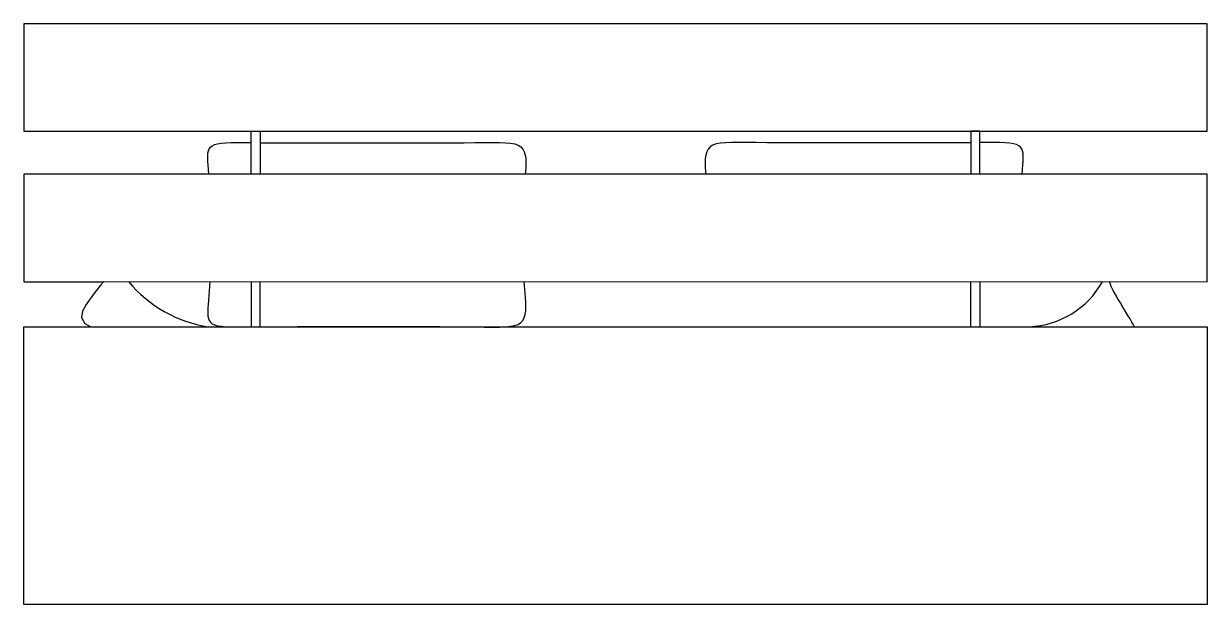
# Model space of a CAD drawing. Extents: x 5953 to 6126, y -5228 to -5143.
import ezdxf

# ---------------------------------------------------------------- set-up
doc = ezdxf.new("R2010")
doc.units = 0
doc.layers.get('0').update_dxf_attribs({"linetype": 'CONTINUOUS'})

# ---------------------------------------------------------------- blocks, each defined once
blk = doc.blocks.new('SF6543')
at = {"color": 7}
for p, q in [((6091.55, -5187.6), (6091.55, -5181.01)), ((6092.85, -5181.01), (6092.85, -5187.6))]:
    blk.add_line(p, q, dxfattribs=at)
for points in [[(6126.19, -5143.19), (5952.75, -5143.19), (5952.75, -5158.95), (6126.19, -5158.95)], [(5952.75, -5187.6), (6126.19, -5187.6), (6126.19, -5228.28), (5952.75, -5228.28)]]:
    blk.add_lwpolyline(points, close=True, dxfattribs=at)
for points in [[(5986.09, -5165.25), (5986.09, -5158.95), (5987.39, -5158.95), (5987.39, -5165.25)], [(6092.85, -5165.25), (6092.85, -5158.95), (6091.55, -5158.95), (6091.55, -5165.25)], [(5979.87, -5165.25), (5979.82, -5164.52), (5979.78, -5163.92), (5979.75, -5163.41), (5979.73, -5162.96), (5979.73, -5162.54), (5979.75, -5162.16), (5979.81, -5161.83), (5979.93, -5161.54), (5980.11, -5161.29), (5980.37, -5161.08), (5980.71, -5160.91), (5981.15, -5160.79), (5981.7, -5160.7), (5982.37, -5160.64), (5983.16, -5160.61), (5984.08, -5160.6), (5985.15, -5160.61), (5986.09, -5160.61)], [(5987.39, -5160.63), (5987.76, -5160.63), (5989.31, -5160.64), (5991, -5160.65), (5992.83, -5160.66), (5994.77, -5160.66), (5996.8, -5160.67), (5998.89, -5160.67), (6001.04, -5160.67), (6003.21, -5160.67), (6005.4, -5160.67), (6007.56, -5160.67), (6009.69, -5160.66), (6011.75, -5160.66), (6013.72, -5160.66), (6015.58, -5160.65), (6017.3, -5160.63), (6018.86, -5160.62), (6020.24, -5160.6), (6021.43, -5160.59), (6022.47, -5160.59), (6023.35, -5160.63), (6024.09, -5160.7), (6024.7, -5160.81), (6025.2, -5160.99), (6025.59, -5161.24), (6025.88, -5161.57), (6026.09, -5161.97), (6026.23, -5162.44), (6026.31, -5162.97), (6026.34, -5163.57), (6026.32, -5164.22), (6026.27, -5164.92), (6026.24, -5165.25)], [(6091.55, -5160.63), (6091.18, -5160.63), (6089.63, -5160.64), (6087.94, -5160.65), (6086.11, -5160.66), (6084.17, -5160.66), (6082.14, -5160.67), (6080.05, -5160.67), (6077.9, -5160.67), (6075.73, -5160.67), (6073.54, -5160.67), (6071.38, -5160.67), (6069.25, -5160.66), (6067.19, -5160.66), (6065.22, -5160.66), (6063.36, -5160.65), (6061.64, -5160.63), (6060.08, -5160.62), (6058.71, -5160.6), (6057.51, -5160.59), (6056.47, -5160.59), (6055.59, -5160.63), (6054.85, -5160.7), (6054.24, -5160.81), (6053.74, -5160.99), (6053.35, -5161.24), (6053.06, -5161.57), (6052.85, -5161.97), (6052.71, -5162.44), (6052.63, -5162.97), (6052.61, -5163.57), (6052.62, -5164.22), (6052.67, -5164.92), (6052.7, -5165.25)], [(6099.07, -5165.25), (6099.12, -5164.52), (6099.16, -5163.92), (6099.19, -5163.41), (6099.21, -5162.96), (6099.22, -5162.54), (6099.19, -5162.16), (6099.13, -5161.83), (6099.01, -5161.54), (6098.83, -5161.29), (6098.57, -5161.08), (6098.23, -5160.91), (6097.79, -5160.79), (6097.24, -5160.7), (6096.57, -5160.64), (6095.78, -5160.61), (6094.86, -5160.6), (6093.79, -5160.61), (6092.85, -5160.61)], [(5979.87, -5165.25), (5952.75, -5165.25), (5952.75, -5181.01), (5964.45, -5181.01)], [(5964.48, -5180.98), (6126.19, -5181.01), (6126.19, -5165.25), (6099.07, -5165.25)], [(6099.07, -5165.25), (5979.87, -5165.25)], [(5964.48, -5180.98), (5964.07, -5181.45), (5963.3, -5182.4), (5962.58, -5183.36), (5961.92, -5184.34), (5961.38, -5185.3), (5961.21, -5186.23), (5961.72, -5187.12), (5962.61, -5187.6)], [(5980.01, -5180.99), (5979.82, -5183.72), (5979.78, -5184.32), (5979.75, -5184.82), (5979.73, -5185.28), (5979.73, -5185.7), (5979.75, -5186.07), (5979.81, -5186.41), (5979.93, -5186.7), (5980.11, -5186.95), (5980.37, -5187.16), (5980.71, -5187.33), (5981.15, -5187.45), (5981.7, -5187.54), (5982.37, -5187.59), (5983.16, -5187.62), (5984.08, -5187.63), (5985.15, -5187.63), (5986.38, -5187.62), (5987.76, -5187.61), (5989.31, -5187.59), (5991, -5187.59), (5992.83, -5187.58), (5994.77, -5187.57), (5996.8, -5187.57), (5998.89, -5187.57), (6001.04, -5187.57), (6003.21, -5187.57), (6005.4, -5187.57), (6007.56, -5187.57), (6009.69, -5187.57), (6011.75, -5187.58), (6013.72, -5187.58), (6015.58, -5187.59), (6017.3, -5187.6), (6018.86, -5187.62), (6020.24, -5187.64), (6021.43, -5187.65), (6022.47, -5187.64), (6023.35, -5187.61), (6024.09, -5187.54), (6024.7, -5187.42), (6025.2, -5187.25), (6025.59, -5187), (6025.88, -5186.67), (6026.09, -5186.27), (6026.23, -5185.8), (6026.31, -5185.26), (6026.34, -5184.67), (6026.32, -5184.02), (6026.27, -5183.32), (6026.07, -5180.99)], [(5986.09, -5180.99), (5986.09, -5187.62)], [(5987.39, -5187.61), (5987.39, -5180.99)], [(6115.5, -5187.6), (6115.37, -5187.34), (6115.14, -5186.94), (6114.86, -5186.46), (6114.54, -5185.93), (6114.19, -5185.35), (6113.83, -5184.75), (6113.45, -5184.12), (6113.08, -5183.5), (6112.73, -5182.89), (6112.41, -5182.29), (6112.12, -5181.7), (6111.89, -5181.12), (6111.85, -5181.01)]]:
    blk.add_lwpolyline(points, dxfattribs=at)
for centre, radius, start, end in [((5982.59, -5169.05), 18.76, 219.5256, 261.4643), ((6099.53, -5174.63), 12.98, 272.5422, 330.5694)]:
    blk.add_arc(centre, radius, start, end, dxfattribs=at)

msp = doc.modelspace()

# ---------------------------------------------------------------- block references
at = {"color": 7}
msp.add_blockref('SF6543', (0, 0), dxfattribs=at)

doc.saveas('drawing.dxf')
